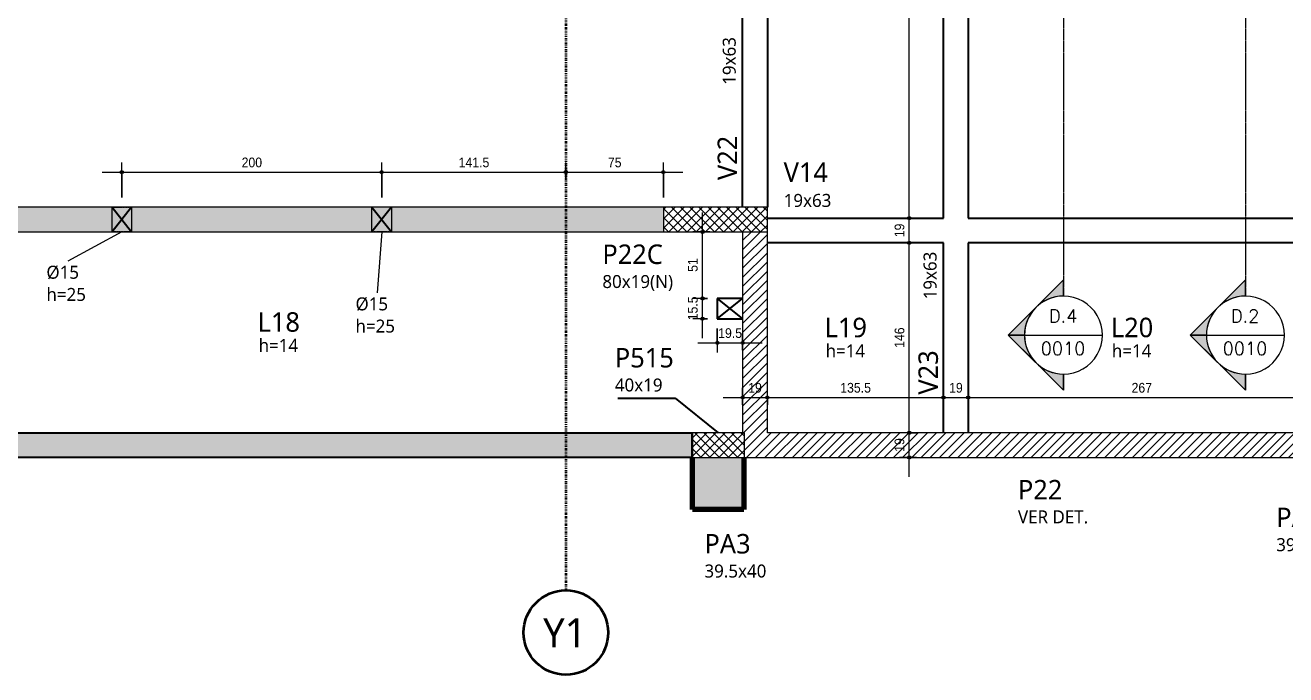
# Model space of a CAD drawing. Header units: centimetres. Extents: x -28 to 30806, y -3196 to 88064.
# Drawn here: x 1573 to 2543, y -1083 to -583 of the extents above; entities that cross this region are included whole.
import ezdxf

# ---------------------------------------------------------------- set-up
doc = ezdxf.new("R2010")
doc.units = ezdxf.units.CM
for name, pattern in [('Centro de 6 mm', [1.32, 0.6, -0.24, 0.24, -0.24]), ('Dash dot', [1.5875, 0.635, -0.47625, 0, -0.47625]), ('Hidden', [0.714375, 0.47625, -0.238125]), ('Traço', [0.635, 0.3175, -0.3175])]:
    doc.linetypes.add(name, pattern=pattern)
for name, color, linetype, lineweight in [('A-ANNO-DIMS', 7, 'Continuous', 9), ('A-ANNO-DIMS-50', 7, 'Continuous', 9), ('A-DETL-GENF', 7, 'Continuous', 18), ('A-DETL-THIN', 7, 'Continuous', 25), ('A-FLOR', 7, 'Continuous', 25), ('A-FLOR-IDEN', 7, 'Continuous', 9), ('A-GENM', 7, 'Continuous', 25), ('A-GENM-HDLN', 7, 'Traço', 18), ('A-GENM-IDEN', 7, 'Continuous', 9), ('G-ANNO-SYMB', 7, 'Continuous', 9), ('S-BEAM', 7, 'Continuous', 25), ('S-BEAM-HDLN', 7, 'Traço', 25), ('S-BEAM-IDEN', 7, 'Continuous', 9), ('S-COLS', 7, 'Continuous', 25), ('S-COLS-IDEN', 7, 'Continuous', 9), ('S-GRID', 7, 'Continuous', 9), ('S-GRID-IDEN', 7, 'Continuous', 9)]:
    doc.layers.add(name, color=color, linetype=linetype, lineweight=lineweight)
doc.layers.add('A-DETL', color=7, linetype='Continuous', lineweight=18, true_color=0x00a600)
doc.styles.add('Arial', font='arial.ttf', dxfattribs={"width": 0.9, "height": 7.5})
doc.styles.add('Gadugi_1', font='gadugi.ttf', dxfattribs={"height": 10})
doc.styles.add('Gadugi_2', font='gadugi.ttf', dxfattribs={"height": 15})
doc.styles.add('Gadugi_3', font='gadugi.ttf', dxfattribs={"height": 0.2})
doc.styles.add('Gadugi_4', font='gadugi.ttf', dxfattribs={"height": 22.5})
doc.styles.add('RomanD', font='romand__.ttf', dxfattribs={"height": 10})
doc.dimstyles.new('PED_1_5mm_ESQ', dxfattribs={"dimscale": 30.48, "dimtxt": 7.651945, "dimasz": 0.328084, "dimexe": 0.246063, "dimexo": 0.246063, "dimgap": 0.049213, "dimtad": 1, "dimdec": 1, "dimrnd": 0.5, "dimdsep": 46, "dimtxsty": 'Arial', "dimblk1": 'DOTSMALL', "dimblk2": 'DOTSMALL', "dimsah": 1, "dimcen": 0.09, "dimdle": 0.492126, "dimazin": 0, "dimtfac": 1, "dimtdec": 4, "dimtix": 1, "dimtmove": 0, "dimatfit": 3, "dimfxl": 1, "dimtvp": 1, "dimtolj": 1, "dimtzin": 0, "dimarcsym": 2})
pattern_1 = [(45, (2647.826, 0), (-3.535534, 3.535534), []), (135, (2647.826, 0), (-3.535534, -3.535534), [])]

# ---------------------------------------------------------------- blocks, each defined once
blk = doc.blocks.new('PED_FURO_CIRCULAR_R04_2020 - 15x25-3721065-PL H 001 - FORMA DO BARRILETE')
at = {"layer": 'A-GENM-HDLN'}
for p, q in [((7.5, -9.5), (-7.5, 9.5)), ((-7.5, -9.5), (7.5, 9.5)), ((-7.5, -9.5), (-7.5, 9.5)), ((-7.5, 9.5), (7.5, 9.5)), ((7.5, 9.5), (7.5, -9.5)), ((7.5, -9.5), (-7.5, -9.5))]:
    blk.add_line(p, q, dxfattribs=at)
blk = doc.blocks.new('PED_FURO_CIRCULAR_R04_2020 - 15x25-V1-PL H 001 - FORMA DO BARRILETE')
at = {"layer": 'A-GENM-HDLN'}
for p, q in [((7.5, -9.5), (-7.5, 9.5)), ((-7.5, -9.5), (7.5, 9.5)), ((-7.5, -9.5), (-7.5, 9.5)), ((-7.5, 9.5), (7.5, 9.5)), ((7.5, 9.5), (7.5, -9.5))]:
    blk.add_line(p, q, dxfattribs=at)
blk = doc.blocks.new('PED_TAG_PILAR_R04 - PILAR VER DET_-2523782-PL H 001 - FORMA DO BARRILETE')
at = {"layer": 'S-COLS-IDEN', "insert": (0.115, -0.633), "char_height": 0.2, "width": 1.37089, "attachment_point": 1, "style": 'Gadugi_3'}
blk.add_mtext('VER DET.', dxfattribs=at)
blk = doc.blocks.new('Corte - M_Cabeça do corte - Preenchida-2060824-PL H 001 - FORMA DO BARRILETE')
at = {"layer": 'G-ANNO-SYMB'}
h = blk.add_hatch(color=256, dxfattribs=at)
edge = h.paths.add_edge_path(flags=0)
edge.add_line((-0.6, 0.849), (-0.6, 0.6))
edge.add_arc((-0.6, 0), 0.6, 90, 135)
edge.add_line((-1.024, 0.424), (-0.6, 0.849))
h = blk.add_hatch(color=256, dxfattribs=at)
edge = h.paths.add_edge_path(flags=0)
edge.add_line((-0.6, 0.849), (-0.176, 0.424))
edge.add_arc((-0.6, 0), 0.6, 45, 90)
edge.add_line((-0.6, 0.6), (-0.6, 0.849))
h = blk.add_hatch(color=256, dxfattribs=at)
edge = h.paths.add_edge_path(flags=0)
edge.add_line((-1.449, 0), (-1.024, 0.424))
edge.add_arc((-0.6, 0), 0.6, 135, 180)
edge.add_line((-1.2, 0), (-1.449, 0))
h = blk.add_hatch(color=256, dxfattribs=at)
edge = h.paths.add_edge_path(flags=0)
edge.add_line((0.249, 0), (0, 0))
edge.add_arc((-0.6, 0), 0.6, 360, 405)
edge.add_line((-0.176, 0.424), (0.249, 0))
for p, q in [((-0.6, 0.849), (-1.449, 0)), ((-0.6, 0.849), (-1.024, 0.424)), ((-0.6, 0.849), (0.249, 0)), ((-0.6, 0.6), (-0.6, 0.849)), ((-0.6, 0.849), (-0.6, 0.6)), ((-0.176, 0.424), (-0.6, 0.849)), ((-1.024, 0.424), (-1.449, 0)), ((0.249, 0), (-0.176, 0.424)), ((-1.449, 0), (-1.2, 0)), ((0, 0), (0.249, 0)), ((-1.2, 0), (-1.449, 0)), ((0, 0), (0.249, 0))]:
    blk.add_line(p, q, dxfattribs=at)
for start, end in [(360, 180), (90, 135), (45, 90), (135, 180), (360, 45), (180, 360)]:
    blk.add_arc((-0.6, 0), 0.6, start, end, dxfattribs=at)
blk = doc.blocks.new('Eixo - Y1-2173029-PL H 001 - FORMA DO BARRILETE')
at = {"layer": 'S-GRID-IDEN', "color": 6, "lineweight": 35, "true_color": 0xff00ff}
blk.add_circle((0, 0), 0.65, dxfattribs=at)
blk = doc.blocks.new('DIMBLOCK45-PL H 001 - FORMA DO BARRILETE')
at = {"layer": 'A-ANNO-DIMS-50'}
h = blk.add_hatch(color=256, dxfattribs=at)
edge = h.paths.add_edge_path(flags=0)
edge.add_arc((2253.11, -896.95), 1.25, 0, 360)
h = blk.add_hatch(color=256, dxfattribs=at)
edge = h.paths.add_edge_path(flags=0)
edge.add_arc((2253.11, -915.95), 1.25, 0, 360)
for p, q in [((2258.84, -896.95), (2245.61, -896.95)), ((2253.11, -930.95), (2253.11, -896.95)), ((2253.11, -896.95), (2258.84, -896.95)), ((2258.84, -915.95), (2245.61, -915.95)), ((2253.11, -915.95), (2258.84, -915.95))]:
    blk.add_line(p, q, dxfattribs=at)
for centre in [(2253.11, -896.95), (2253.11, -915.95)]:
    blk.add_circle(centre, 1.25, dxfattribs=at)
at = {"layer": 'A-ANNO-DIMS-50', "color": 0, "insert": (2241.87, -911.63), "char_height": 7.5, "width": 12.4315, "attachment_point": 1, "rotation": 90, "line_spacing_factor": 0.941778, "style": 'Arial'}
blk.add_mtext('19', dxfattribs=at)
blk = doc.blocks.new('_DotSmall')
at = {"color": 0, "linetype": 'ByBlock', "const_width": 0.5}
blk.add_lwpolyline([(-0.0625, 0, 1), (0.0625, 0, 1)], format="xyb", close=True, dxfattribs=at)
blk = doc.blocks.new('DIMBLOCK46-PL H 001 - FORMA DO BARRILETE')
at = {"layer": 'A-ANNO-DIMS-50'}
h = blk.add_hatch(color=256, dxfattribs=at)
edge = h.paths.add_edge_path(flags=0)
edge.add_arc((2253.11, -750.83), 1.25, 0, 360)
h = blk.add_hatch(color=256, dxfattribs=at)
edge = h.paths.add_edge_path(flags=0)
edge.add_arc((2253.11, -896.95), 1.25, 0, 360)
for p, q in [((2258.84, -750.83), (2245.61, -750.83)), ((2253.11, -896.95), (2253.11, -750.83)), ((2253.11, -750.83), (2258.84, -750.83)), ((2258.84, -896.95), (2245.61, -896.95)), ((2253.11, -896.95), (2258.84, -896.95))]:
    blk.add_line(p, q, dxfattribs=at)
for centre in [(2253.11, -750.83), (2253.11, -896.95)]:
    blk.add_circle(centre, 1.25, dxfattribs=at)
at = {"layer": 'A-ANNO-DIMS-50', "color": 0, "insert": (2241.87, -831.66), "char_height": 7.5, "width": 18.6472, "attachment_point": 1, "rotation": 90, "line_spacing_factor": 0.941778, "style": 'Arial'}
blk.add_mtext('146', dxfattribs=at)
blk = doc.blocks.new('DIMBLOCK47-PL H 001 - FORMA DO BARRILETE')
at = {"layer": 'A-ANNO-DIMS-50'}
h = blk.add_hatch(color=256, dxfattribs=at)
edge = h.paths.add_edge_path(flags=0)
edge.add_arc((2253.11, -731.83), 1.25, 0, 360)
h = blk.add_hatch(color=256, dxfattribs=at)
edge = h.paths.add_edge_path(flags=0)
edge.add_arc((2253.11, -750.83), 1.25, 0, 360)
for p, q in [((2258.84, -731.83), (2245.61, -731.83)), ((2253.11, -750.83), (2253.11, -731.83)), ((2253.11, -731.83), (2258.84, -731.83)), ((2258.84, -750.83), (2245.61, -750.83)), ((2253.11, -750.83), (2258.84, -750.83))]:
    blk.add_line(p, q, dxfattribs=at)
for centre in [(2253.11, -731.83), (2253.11, -750.83)]:
    blk.add_circle(centre, 1.25, dxfattribs=at)
at = {"layer": 'A-ANNO-DIMS-50', "color": 0, "insert": (2241.87, -746.51), "char_height": 7.5, "width": 12.4315, "attachment_point": 1, "rotation": 90, "line_spacing_factor": 0.941778, "style": 'Arial'}
blk.add_mtext('19', dxfattribs=at)
blk = doc.blocks.new('DIMBLOCK48-PL H 001 - FORMA DO BARRILETE')
at = {"layer": 'A-ANNO-DIMS-50'}
h = blk.add_hatch(color=256, dxfattribs=at)
edge = h.paths.add_edge_path(flags=0)
edge.add_arc((2253.11, -265.88), 1.25, 0, 360)
h = blk.add_hatch(color=256, dxfattribs=at)
edge = h.paths.add_edge_path(flags=0)
edge.add_arc((2253.11, -731.83), 1.25, 0, 360)
for p, q in [((2258.84, -265.88), (2245.61, -265.88)), ((2253.11, -731.83), (2253.11, -265.88)), ((2253.11, -265.88), (2258.84, -265.88)), ((2258.84, -731.83), (2245.61, -731.83)), ((2253.11, -731.83), (2258.84, -731.83))]:
    blk.add_line(p, q, dxfattribs=at)
for centre in [(2253.11, -265.88), (2253.11, -731.83)]:
    blk.add_circle(centre, 1.25, dxfattribs=at)
at = {"layer": 'A-ANNO-DIMS-50', "color": 0, "insert": (2241.87, -506.62), "char_height": 7.5, "width": 18.6472, "attachment_point": 1, "rotation": 90, "line_spacing_factor": 0.941778, "style": 'Arial'}
blk.add_mtext('466', dxfattribs=at)
blk = doc.blocks.new('DIMBLOCK79-PL H 001 - FORMA DO BARRILETE')
at = {"layer": 'A-ANNO-DIMS-50'}
h = blk.add_hatch(color=256, dxfattribs=at)
edge = h.paths.add_edge_path(flags=0)
edge.add_arc((2124.96, -869.85), 1.25, 0, 360)
h = blk.add_hatch(color=256, dxfattribs=at)
edge = h.paths.add_edge_path(flags=0)
edge.add_arc((2143.96, -869.85), 1.25, 0, 360)
for p, q in [((2124.96, -875.58), (2124.96, -862.35)), ((2143.96, -875.58), (2143.96, -862.35)), ((2109.96, -869.85), (2143.96, -869.85)), ((2124.96, -869.85), (2124.96, -875.58)), ((2143.96, -869.85), (2143.96, -875.58))]:
    blk.add_line(p, q, dxfattribs=at)
for centre in [(2124.96, -869.85), (2143.96, -869.85)]:
    blk.add_circle(centre, 1.25, dxfattribs=at)
at = {"layer": 'A-ANNO-DIMS-50', "color": 0, "insert": (2129.28, -858.61), "char_height": 7.5, "width": 12.4315, "attachment_point": 1, "line_spacing_factor": 0.941778, "style": 'Arial'}
blk.add_mtext('19', dxfattribs=at)
blk = doc.blocks.new('DIMBLOCK80-PL H 001 - FORMA DO BARRILETE')
at = {"layer": 'A-ANNO-DIMS-50'}
h = blk.add_hatch(color=256, dxfattribs=at)
edge = h.paths.add_edge_path(flags=0)
edge.add_arc((2143.96, -869.85), 1.25, 0, 360)
h = blk.add_hatch(color=256, dxfattribs=at)
edge = h.paths.add_edge_path(flags=0)
edge.add_arc((2279.48, -869.85), 1.25, 0, 360)
for p, q in [((2143.96, -875.58), (2143.96, -862.35)), ((2279.48, -875.58), (2279.48, -862.35)), ((2143.96, -869.85), (2279.48, -869.85)), ((2143.96, -869.85), (2143.96, -875.58)), ((2279.48, -869.85), (2279.48, -875.58))]:
    blk.add_line(p, q, dxfattribs=at)
for centre in [(2143.96, -869.85), (2279.48, -869.85)]:
    blk.add_circle(centre, 1.25, dxfattribs=at)
at = {"layer": 'A-ANNO-DIMS-50', "color": 0, "insert": (2200.07, -858.61), "char_height": 7.5, "width": 27.9708, "attachment_point": 1, "line_spacing_factor": 0.941778, "style": 'Arial'}
blk.add_mtext('135.5', dxfattribs=at)
blk = doc.blocks.new('DIMBLOCK81-PL H 001 - FORMA DO BARRILETE')
at = {"layer": 'A-ANNO-DIMS-50'}
h = blk.add_hatch(color=256, dxfattribs=at)
edge = h.paths.add_edge_path(flags=0)
edge.add_arc((2279.48, -869.85), 1.25, 0, 360)
h = blk.add_hatch(color=256, dxfattribs=at)
edge = h.paths.add_edge_path(flags=0)
edge.add_arc((2298.48, -869.85), 1.25, 0, 360)
for p, q in [((2279.48, -875.58), (2279.48, -862.35)), ((2298.48, -875.58), (2298.48, -862.35)), ((2279.48, -869.85), (2298.48, -869.85)), ((2279.48, -869.85), (2279.48, -875.58)), ((2298.48, -869.85), (2298.48, -875.58))]:
    blk.add_line(p, q, dxfattribs=at)
for centre in [(2279.48, -869.85), (2298.48, -869.85)]:
    blk.add_circle(centre, 1.25, dxfattribs=at)
at = {"layer": 'A-ANNO-DIMS-50', "color": 0, "insert": (2283.81, -858.61), "char_height": 7.5, "width": 12.4315, "attachment_point": 1, "line_spacing_factor": 0.941778, "style": 'Arial'}
blk.add_mtext('19', dxfattribs=at)
blk = doc.blocks.new('DIMBLOCK82-PL H 001 - FORMA DO BARRILETE')
at = {"layer": 'A-ANNO-DIMS-50'}
h = blk.add_hatch(color=256, dxfattribs=at)
edge = h.paths.add_edge_path(flags=0)
edge.add_arc((2298.48, -869.85), 1.25, 0, 360)
h = blk.add_hatch(color=256, dxfattribs=at)
edge = h.paths.add_edge_path(flags=0)
edge.add_arc((2565.48, -869.85), 1.25, 0, 360)
for p, q in [((2298.48, -875.58), (2298.48, -862.35)), ((2565.48, -875.58), (2565.48, -862.35)), ((2298.48, -869.85), (2565.48, -869.85)), ((2298.48, -869.85), (2298.48, -875.58)), ((2565.48, -869.85), (2565.48, -875.58))]:
    blk.add_line(p, q, dxfattribs=at)
for centre in [(2298.48, -869.85), (2565.48, -869.85)]:
    blk.add_circle(centre, 1.25, dxfattribs=at)
at = {"layer": 'A-ANNO-DIMS-50', "color": 0, "insert": (2424.21, -858.61), "char_height": 7.5, "width": 18.6472, "attachment_point": 1, "line_spacing_factor": 0.941778, "style": 'Arial'}
blk.add_mtext('267', dxfattribs=at)
blk = doc.blocks.new('DIMBLOCK125-PL H 001 - FORMA DO BARRILETE')
at = {"layer": 'A-ANNO-DIMS-50'}
h = blk.add_hatch(color=256, dxfattribs=at)
edge = h.paths.add_edge_path(flags=0)
edge.add_arc((2094.09, -793.57), 1.25, 0, 360)
h = blk.add_hatch(color=256, dxfattribs=at)
edge = h.paths.add_edge_path(flags=0)
edge.add_arc((2094.09, -809.19), 1.25, 0, 360)
for p, q in [((2097.96, -793.57), (2086.59, -793.57)), ((2094.09, -824.19), (2094.09, -793.57)), ((2094.09, -793.57), (2097.96, -793.57)), ((2097.96, -809.19), (2086.59, -809.19)), ((2094.09, -809.19), (2097.96, -809.19))]:
    blk.add_line(p, q, dxfattribs=at)
for centre in [(2094.09, -793.57), (2094.09, -809.19)]:
    blk.add_circle(centre, 1.25, dxfattribs=at)
at = {"layer": 'A-ANNO-DIMS-50', "color": 0, "insert": (2082.85, -810.45), "char_height": 7.5, "width": 21.7551, "attachment_point": 1, "rotation": 90, "line_spacing_factor": 0.941778, "style": 'Arial'}
blk.add_mtext('15.5', dxfattribs=at)
blk = doc.blocks.new('DIMBLOCK126-PL H 001 - FORMA DO BARRILETE')
at = {"layer": 'A-ANNO-DIMS-50'}
h = blk.add_hatch(color=256, dxfattribs=at)
edge = h.paths.add_edge_path(flags=0)
edge.add_arc((2094.09, -742.38), 1.25, 0, 360)
h = blk.add_hatch(color=256, dxfattribs=at)
edge = h.paths.add_edge_path(flags=0)
edge.add_arc((2094.09, -793.57), 1.25, 0, 360)
for p, q in [((2094.09, -793.57), (2094.09, -727.38)), ((2099.82, -742.38), (2086.59, -742.38)), ((2094.09, -742.38), (2099.82, -742.38)), ((2097.96, -793.57), (2086.59, -793.57)), ((2094.09, -793.57), (2097.96, -793.57))]:
    blk.add_line(p, q, dxfattribs=at)
for centre in [(2094.09, -742.38), (2094.09, -793.57)]:
    blk.add_circle(centre, 1.25, dxfattribs=at)
at = {"layer": 'A-ANNO-DIMS-50', "color": 0, "insert": (2082.85, -773.16), "char_height": 7.5, "width": 12.4315, "attachment_point": 1, "rotation": 90, "line_spacing_factor": 0.941778, "style": 'Arial'}
blk.add_mtext('51', dxfattribs=at)
blk = doc.blocks.new('DIMBLOCK127-PL H 001 - FORMA DO BARRILETE')
at = {"layer": 'A-ANNO-DIMS-50'}
h = blk.add_hatch(color=256, dxfattribs=at)
edge = h.paths.add_edge_path(flags=0)
edge.add_arc((2105.46, -827.77), 1.25, 0, 360)
h = blk.add_hatch(color=256, dxfattribs=at)
edge = h.paths.add_edge_path(flags=0)
edge.add_arc((2124.96, -827.77), 1.25, 0, 360)
for p, q in [((2105.46, -816.69), (2105.46, -835.27)), ((2105.46, -827.77), (2105.46, -816.69)), ((2124.96, -833.5), (2124.96, -820.27)), ((2090.46, -827.77), (2139.96, -827.77)), ((2124.96, -827.77), (2124.96, -833.5))]:
    blk.add_line(p, q, dxfattribs=at)
for centre in [(2105.46, -827.77), (2124.96, -827.77)]:
    blk.add_circle(centre, 1.25, dxfattribs=at)
at = {"layer": 'A-ANNO-DIMS-50', "color": 0, "insert": (2106.15, -816.53), "char_height": 7.5, "width": 21.7551, "attachment_point": 1, "line_spacing_factor": 0.941778, "style": 'Arial'}
blk.add_mtext('19.5', dxfattribs=at)
blk = doc.blocks.new('DIMBLOCK213-PL H 001 - FORMA DO BARRILETE')
at = {"layer": 'A-ANNO-DIMS-50'}
h = blk.add_hatch(color=256, dxfattribs=at)
edge = h.paths.add_edge_path(flags=0)
edge.add_arc((1647.24, -696.44), 1.25, 0, 360)
h = blk.add_hatch(color=256, dxfattribs=at)
edge = h.paths.add_edge_path(flags=0)
edge.add_arc((1847.24, -696.44), 1.25, 0, 360)
for p, q in [((1632.24, -696.44), (1847.24, -696.44)), ((1647.24, -715.88), (1647.24, -688.94)), ((1647.24, -696.44), (1647.24, -715.88)), ((1847.24, -715.88), (1847.24, -688.94)), ((1847.24, -696.44), (1847.24, -715.88))]:
    blk.add_line(p, q, dxfattribs=at)
for centre in [(1647.24, -696.44), (1847.24, -696.44)]:
    blk.add_circle(centre, 1.25, dxfattribs=at)
at = {"layer": 'A-ANNO-DIMS-50', "color": 0, "insert": (1739.47, -685.2), "char_height": 7.5, "width": 18.6472, "attachment_point": 1, "line_spacing_factor": 0.941778, "style": 'Arial'}
blk.add_mtext('200', dxfattribs=at)
blk = doc.blocks.new('DIMBLOCK214-PL H 001 - FORMA DO BARRILETE')
at = {"layer": 'A-ANNO-DIMS-50'}
h = blk.add_hatch(color=256, dxfattribs=at)
edge = h.paths.add_edge_path(flags=0)
edge.add_arc((1847.24, -696.44), 1.25, 0, 360)
h = blk.add_hatch(color=256, dxfattribs=at)
edge = h.paths.add_edge_path(flags=0)
edge.add_arc((1988.97, -696.44), 1.25, 0, 360)
for p, q in [((1847.24, -715.88), (1847.24, -688.94)), ((1847.24, -696.44), (1988.97, -696.44)), ((1847.24, -696.44), (1847.24, -715.88)), ((1988.97, -702.17), (1988.97, -688.94)), ((1988.97, -696.44), (1988.97, -702.17))]:
    blk.add_line(p, q, dxfattribs=at)
for centre in [(1847.24, -696.44), (1988.97, -696.44)]:
    blk.add_circle(centre, 1.25, dxfattribs=at)
at = {"layer": 'A-ANNO-DIMS-50', "color": 0, "insert": (1906.45, -685.2), "char_height": 7.5, "width": 27.9708, "attachment_point": 1, "line_spacing_factor": 0.941778, "style": 'Arial'}
blk.add_mtext('141.5', dxfattribs=at)
blk = doc.blocks.new('DIMBLOCK215-PL H 001 - FORMA DO BARRILETE')
at = {"layer": 'A-ANNO-DIMS-50'}
h = blk.add_hatch(color=256, dxfattribs=at)
edge = h.paths.add_edge_path(flags=0)
edge.add_arc((1988.97, -696.44), 1.25, 0, 360)
h = blk.add_hatch(color=256, dxfattribs=at)
edge = h.paths.add_edge_path(flags=0)
edge.add_arc((2063.96, -696.44), 1.25, 0, 360)
for p, q in [((1988.97, -702.17), (1988.97, -688.94)), ((1988.97, -696.44), (2078.96, -696.44)), ((1988.97, -696.44), (1988.97, -702.17)), ((2063.96, -715.88), (2063.96, -688.94)), ((2063.96, -696.44), (2063.96, -715.88))]:
    blk.add_line(p, q, dxfattribs=at)
for centre in [(1988.97, -696.44), (2063.96, -696.44)]:
    blk.add_circle(centre, 1.25, dxfattribs=at)
at = {"layer": 'A-ANNO-DIMS-50', "color": 0, "insert": (2021.28, -685.2), "char_height": 7.5, "width": 12.4315, "attachment_point": 1, "line_spacing_factor": 0.941778, "style": 'Arial'}
blk.add_mtext('75', dxfattribs=at)

msp = doc.modelspace()

# ---------------------------------------------------------------- hatches: boundary and pattern name
at = {"layer": 'A-DETL', "true_color": 0xe6b8b7}
msp.add_hatch(color=9, dxfattribs=at).paths.add_polyline_path([(1445.71, -742.38), (2063.96, -742.38), (2063.96, -723.38), (1425.96, -723.38), (1425.96, -742.38)], flags=0)
at = {"layer": 'A-DETL-GENF', "true_color": 0x0000ff}
h = msp.add_hatch(dxfattribs=at)
h.set_pattern_fill('FP_2', color=5, style=0, pattern_type=2)
h.set_pattern_definition(pattern_1)
h.paths.add_polyline_path([(2137.14, -742.38), (2143.96, -742.38), (2143.96, -723.38), (2063.96, -723.38), (2063.96, -742.38), (2135.51, -742.38)], flags=0)
at = {"layer": 'A-DETL-GENF', "true_color": 0x808080}
h = msp.add_hatch(dxfattribs=at)
h.set_pattern_fill('FP_1', color=8, style=0, pattern_type=2)
h.set_pattern_definition([(45, (2647.826, 0), (-3.535534, 3.535534), [])])
h.paths.add_polyline_path([(2483.29, -915.95), (2583.27, -915.95), (2583.27, -896.95), (2584.48, -896.95), (2584.48, -731.83), (2565.48, -731.83), (2565.48, -896.95), (2143.96, -896.95), (2143.96, -742.38), (2124.96, -742.38), (2124.96, -896.95), (2126.27, -896.95), (2126.27, -915.95), (2298.48, -915.95)], flags=0)
h.paths.add_polyline_path([(2086.23, -915.95), (2086.27, -915.93), (2086.23, -896.95)], flags=0)
at = {"layer": 'A-DETL-GENF', "true_color": 0x0000ff}
h = msp.add_hatch(dxfattribs=at)
h.set_pattern_fill('FP_2', color=5, style=0, pattern_type=2)
h.set_pattern_definition(pattern_1)
h.paths.add_polyline_path([(2126.27, -915.95), (2126.27, -896.95), (2086.27, -896.95), (2086.27, -915.95), (2124.96, -915.95)], flags=0)
at = {"layer": 'S-BEAM', "true_color": 0x00bcb8}
h = msp.add_hatch(color=132, dxfattribs=at)
h.paths.add_polyline_path([(2086.23, -915.95), (2086.23, -896.95), (1463.21, -896.95), (1463.21, -915.95), (1750.25, -915.95)], flags=0)
h.paths.add_polyline_path([(1017.22, -915.95), (1368.21, -915.95), (1368.21, -896.95), (903.97, -896.95), (903.97, -915.95), (943.96, -915.95)], flags=0)
at = {"layer": 'S-COLS', "true_color": 0x808080}
msp.add_hatch(color=8, dxfattribs=at).paths.add_polyline_path([(2086.46, -955.95), (2125.96, -955.95), (2125.96, -915.95), (2086.46, -915.95)], flags=0)

# ---------------------------------------------------------------- linework, layer by layer
at = {"layer": 'A-DETL', "color": 7, "linetype": 'Hidden'}
for p, q in [((2063.96, -723.38), (1425.96, -723.38)), ((1639.74, -742.38), (1639.74, -723.38)), ((1654.74, -723.38), (1654.74, -742.38)), ((1839.74, -742.38), (1839.74, -723.38)), ((1854.74, -723.38), (1854.74, -742.38)), ((1425.96, -742.38), (2063.96, -742.38))]:
    msp.add_line(p, q, dxfattribs=at)
at = {"layer": 'A-DETL', "color": 7}
for p, q in [((2143.96, -723.38), (2063.96, -723.38)), ((2063.96, -723.38), (2063.96, -742.38)), ((2143.96, -742.38), (2143.96, -723.38)), ((2063.96, -742.38), (2143.96, -742.38)), ((2124.96, -742.38), (2124.96, -896.95)), ((2143.96, -896.95), (2143.96, -742.38)), ((2086.23, -896.95), (2086.23, -915.95)), ((2126.27, -896.95), (2086.27, -896.95)), ((2086.27, -896.95), (2086.27, -915.95)), ((2126.27, -915.95), (2126.27, -896.95)), ((2565.48, -896.95), (2143.96, -896.95)), ((2086.27, -915.95), (2126.27, -915.95)), ((2126.27, -915.95), (2583.27, -915.95))]:
    msp.add_line(p, q, dxfattribs=at)
at = {"layer": 'A-DETL-THIN'}
for p, q in [((1639.74, -723.38), (1654.74, -742.38)), ((1654.74, -723.38), (1639.74, -742.38)), ((1839.74, -723.38), (1854.74, -742.38)), ((1854.74, -723.38), (1839.74, -742.38)), ((2105.46, -809.19), (2124.96, -793.57)), ((2105.46, -793.57), (2124.96, -809.19)), ((2028.97, -870.45), (2072.97, -870.45)), ((2072.97, -870.45), (2106.06, -896.95))]:
    msp.add_line(p, q, dxfattribs=at)
at = {"layer": 'A-FLOR'}
for p, q in [((2124.96, -793.57), (2105.46, -793.57)), ((2105.46, -793.57), (2105.46, -809.19)), ((2105.46, -809.19), (2124.96, -809.19))]:
    msp.add_line(p, q, dxfattribs=at)
at = {"layer": 'A-GENM-IDEN'}
for p, q in [((1647.24, -742.38), (1605.82, -764.89)), ((1847.24, -742.38), (1843.63, -789.24))]:
    msp.add_line(p, q, dxfattribs=at)
at = {"layer": 'G-ANNO-SYMB', "linetype": 'Centro de 6 mm'}
for p, q in [((2371.8, -151.7), (2371.8, -791.8)), ((2511.8, -151.7), (2511.8, -791.8))]:
    msp.add_line(p, q, dxfattribs=at)
at = {"layer": 'G-ANNO-SYMB'}
for p, q in [((2341.8, -821.8), (2401.8, -821.8)), ((2481.8, -821.8), (2541.8, -821.8))]:
    msp.add_line(p, q, dxfattribs=at)
at = {"layer": 'S-BEAM'}
for p, q in [((2298.48, -200.88), (2298.48, -731.83)), ((2279.48, -731.83), (2279.48, -265.88)), ((2124.96, -723.38), (2124.96, -421.88)), ((2143.96, -421.88), (2143.96, -723.38)), ((2143.96, -731.83), (2279.48, -731.83)), ((2298.48, -731.83), (2565.48, -731.83)), ((2279.48, -750.83), (2143.96, -750.83)), ((2279.48, -896.95), (2279.48, -750.83)), ((2298.48, -750.83), (2298.48, -896.95)), ((2565.48, -750.83), (2298.48, -750.83)), ((1463.21, -896.95), (2086.23, -896.95)), ((2086.23, -915.95), (1463.21, -915.95))]:
    msp.add_line(p, q, dxfattribs=at)
at = {"layer": 'S-BEAM-HDLN', "linetype": 'Continuous'}
msp.add_line((2086.16, -915.95), (2086.16, -896.95), dxfattribs=at)
at = {"layer": 'S-COLS', "color": 190, "lineweight": 70, "true_color": 0x8000ff}
for p, q in [((2086.46, -955.95), (2086.46, -915.95)), ((2125.96, -915.95), (2125.96, -955.95)), ((2125.96, -955.95), (2086.46, -955.95))]:
    msp.add_line(p, q, dxfattribs=at)
at = {"layer": 'S-GRID', "color": 6, "linetype": 'Dash dot', "lineweight": 35, "true_color": 0xff00ff}
msp.add_line((1988.97, 989.57), (1988.97, -1018.23), dxfattribs=at)

# ---------------------------------------------------------------- block references
at = {"layer": 'A-GENM', "linetype": 'Traço', "lineweight": 18, "rotation": 180}
for name, p in [('PED_FURO_CIRCULAR_R04_2020 - 15x25-3721065-PL H 001 - FORMA DO BARRILETE', (1647.24, -732.88)), ('PED_FURO_CIRCULAR_R04_2020 - 15x25-V1-PL H 001 - FORMA DO BARRILETE', (1847.24, -732.88))]:
    msp.add_blockref(name, p, dxfattribs=at)
at = {"layer": 'G-ANNO-SYMB', "xscale": 49.99999999999998, "yscale": 49.99999999999998, "zscale": 49.99999999999998, "rotation": 89.99999999999947}
for p in [(2371.8, -791.8), (2511.8, -791.8)]:
    msp.add_blockref('Corte - M_Cabeça do corte - Preenchida-2060824-PL H 001 - FORMA DO BARRILETE', p, dxfattribs=at)
at = {"layer": 'S-COLS-IDEN', "xscale": 49.99999999999998, "yscale": 49.99999999999998, "zscale": 49.99999999999998}
msp.add_blockref('PED_TAG_PILAR_R04 - PILAR VER DET_-2523782-PL H 001 - FORMA DO BARRILETE', (2331.04, -925.05), dxfattribs=at)
at = {"layer": 'S-GRID-IDEN', "color": 6, "true_color": 0xff00ff, "xscale": 49.99999999999998, "yscale": 49.99999999999998, "zscale": 49.99999999999998, "rotation": 180}
msp.add_blockref('Eixo - Y1-2173029-PL H 001 - FORMA DO BARRILETE', (1988.97, -1050.73), dxfattribs=at)

# ---------------------------------------------------------------- texts
at = {"layer": 'A-FLOR-IDEN', "attachment_point": 1}
for s, insert, char_height, width, style in [('L18', (1751.75, -804.23), 15, 40.0844, 'Gadugi_2'), ('L19', (2188.01, -808.46), 15, 40.0844, 'Gadugi_2'), ('L20', (2408.27, -808.46), 15, 40.0844, 'Gadugi_2'), ('h=14', (1752.53, -824.71), 10, 39.6835, 'Gadugi_1'), ('h=14', (2188.79, -828.93), 10, 39.6835, 'Gadugi_1'), ('h=14', (2409.05, -828.93), 10, 39.6835, 'Gadugi_1')]:
    msp.add_mtext(s, dxfattribs=dict(at, insert=insert, char_height=char_height, width=width, style=style))
at = {"layer": 'A-GENM-IDEN', "char_height": 10, "attachment_point": 1, "style": 'Gadugi_1'}
for s, insert, width in [('Ø15', (1589.27, -768.45), 31.2658), ('h=25', (1589.27, -785.53), 39.6835), ('Ø15', (1827.08, -792.8), 31.2658), ('h=25', (1827.08, -809.88), 39.6835)]:
    msp.add_mtext(s, dxfattribs=dict(at, insert=insert, width=width))
at = {"layer": 'G-ANNO-SYMB', "char_height": 10, "attachment_point": 1, "style": 'RomanD'}
for s, insert, width in [('D.4', (2360.64, -802.17), 29.6624), ('D.2', (2500.64, -802.17), 29.6624), ('0010', (2354.34, -827.12), 44.8945), ('0010', (2494.34, -827.12), 44.8945)]:
    msp.add_mtext(s, dxfattribs=dict(at, insert=insert, width=width))
at = {"layer": 'S-BEAM-IDEN', "attachment_point": 1, "rotation": 90}
for s, insert, char_height, width, style in [('19x63', (2109.62, -629.2), 10, 44.8945, 'Gadugi_1'), ('V22', (2105.69, -702.5), 15, 44.0928, 'Gadugi_2'), ('19x63', (2264.15, -794.32), 10, 44.8945, 'Gadugi_1'), ('V23', (2260.21, -867.62), 15, 44.0928, 'Gadugi_2')]:
    msp.add_mtext(s, dxfattribs=dict(at, insert=insert, char_height=char_height, width=width, style=style))
at = {"layer": 'S-BEAM-IDEN', "attachment_point": 1}
for s, insert, char_height, width, style in [('V14', (2156.53, -688.97), 15, 44.0928, 'Gadugi_2'), ('19x63', (2156.53, -713.19), 10, 44.8945, 'Gadugi_1')]:
    msp.add_mtext(s, dxfattribs=dict(at, insert=insert, char_height=char_height, width=width, style=style))
at = {"layer": 'S-COLS-IDEN', "attachment_point": 1}
for s, insert, char_height, width, style in [('P22C', (2017.03, -752.11), 15, 58.5232, 'Gadugi_2'), ('80x19(N)', (2017.03, -775.6), 10, 68.1434, 'Gadugi_1'), ('P515', (2026.63, -831.72), 15, 56.519, 'Gadugi_2'), ('40x19', (2026.63, -855.21), 10, 44.8945, 'Gadugi_1'), ('P22', (2336.78, -933.29), 15, 42.4894, 'Gadugi_2'), ('PA4', (2535.51, -954.6), 15, 44.8945, 'Gadugi_2'), ('PA3', (2095.58, -974.88), 15, 44.8945, 'Gadugi_2'), ('39.5x40', (2535.51, -978.09), 10, 57.7215, 'Gadugi_1'), ('39.5x40', (2095.58, -998.37), 10, 57.7215, 'Gadugi_1')]:
    msp.add_mtext(s, dxfattribs=dict(at, insert=insert, char_height=char_height, width=width, style=style))
at = {"layer": 'S-GRID-IDEN', "color": 6, "true_color": 0xff00ff, "insert": (1971.45, -1039.69), "char_height": 22.5, "width": 42.0886, "attachment_point": 1, "style": 'Gadugi_4'}
msp.add_mtext('Y1', dxfattribs=at)

# ---------------------------------------------------------------- dimensions: what is measured, and where the dimension line sits
at = {"layer": 'A-ANNO-DIMS'}
for base, p1, p2, override, picture, middle in [((2253.1057, -265.8807), (2251.3379, -731.8273), (2251.3379, -265.8807), {"dimpost": '<>', "dimfxl": 465.946586}, 'DIMBLOCK48-PL H 001 - FORMA DO BARRILETE', (2247.7764, -498.854)), ((2094.09, -742.38), (2105.46, -793.57), (2092.32, -742.38), {"dimpost": '<>', "dimfxl": 52.853212}, 'DIMBLOCK126-PL H 001 - FORMA DO BARRILETE', (2088.76, -767.98)), ((2253.11, -731.83), (2251.34, -750.83), (2251.34, -731.83), {"dimpost": '<>', "dimfxl": 19}, 'DIMBLOCK47-PL H 001 - FORMA DO BARRILETE', (2247.78, -741.33)), ((2253.11, -750.83), (2251.34, -896.95), (2251.34, -750.83), {"dimpost": '<>', "dimfxl": 146.122173}, 'DIMBLOCK46-PL H 001 - FORMA DO BARRILETE', (2247.78, -823.89)), ((2094.09, -793.57), (2105.46, -809.19), (2105.46, -793.57), {"dimpost": '<>', "dimfxl": 15.61677}, 'DIMBLOCK125-PL H 001 - FORMA DO BARRILETE', (2088.76, -801.38)), ((2253.11, -896.95), (2251.34, -915.95), (2251.34, -896.95), {"dimpost": '<>', "dimfxl": 19}, 'DIMBLOCK45-PL H 001 - FORMA DO BARRILETE', (2247.78, -906.45))]:
    dim = msp.add_linear_dim(base=base, p1=p1, p2=p2, angle=90, dimstyle='PED_1_5mm_ESQ', override=override, dxfattribs=at)
    dim.commit()
    dim.dimension.update_dxf_attribs({"geometry": picture, "text_midpoint": middle})
for base, p1, p2, override, picture, middle in [((1847.24, -696.44), (1647.24, -723.38), (1847.24, -723.38), {"dimpost": '<>', "dimfxl": 200}, 'DIMBLOCK213-PL H 001 - FORMA DO BARRILETE', (1747.24, -691.11)), ((1988.97, -696.44), (1847.24, -723.38), (1988.97, -694.67), {"dimpost": '<>', "dimfxl": 144.601388}, 'DIMBLOCK214-PL H 001 - FORMA DO BARRILETE', (1918.1, -691.11)), ((2063.96, -696.44), (1988.97, -694.67), (2063.96, -723.38), {"dimpost": '<>', "dimfxl": 80.30232}, 'DIMBLOCK215-PL H 001 - FORMA DO BARRILETE', (2026.46, -691.13)), ((2124.96, -827.77), (2105.46, -809.19), (2124.96, -826), {"dimpost": '<>', "dimfxl": 25.745426}, 'DIMBLOCK127-PL H 001 - FORMA DO BARRILETE', (2115.21, -822.44)), ((2143.96, -869.85), (2124.96, -868.08), (2143.96, -868.08), {"dimpost": '<>', "dimfxl": 19}, 'DIMBLOCK79-PL H 001 - FORMA DO BARRILETE', (2134.46, -864.52)), ((2279.48, -869.85), (2143.96, -868.08), (2279.48, -868.08), {"dimpost": '<>', "dimfxl": 135.523369}, 'DIMBLOCK80-PL H 001 - FORMA DO BARRILETE', (2211.72, -864.52)), ((2298.48, -869.85), (2279.48, -868.08), (2298.48, -868.08), {"dimpost": '<>', "dimfxl": 19}, 'DIMBLOCK81-PL H 001 - FORMA DO BARRILETE', (2288.98, -864.52)), ((2565.48, -869.85), (2298.48, -868.08), (2565.48, -868.08), {"dimpost": '<>', "dimfxl": 266.992339}, 'DIMBLOCK82-PL H 001 - FORMA DO BARRILETE', (2431.98, -864.52))]:
    dim = msp.add_linear_dim(base=base, p1=p1, p2=p2, dimstyle='PED_1_5mm_ESQ', override=override, dxfattribs=at)
    dim.commit()
    dim.dimension.update_dxf_attribs({"geometry": picture, "text_midpoint": middle})

doc.saveas('drawing.dxf')
